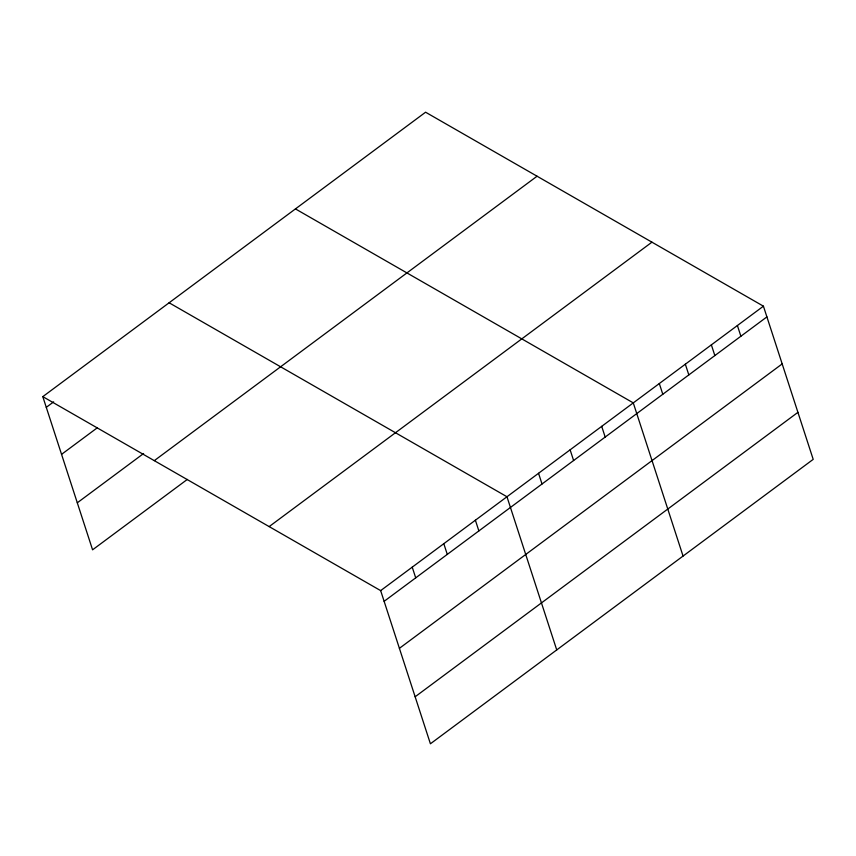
<?xml version="1.0" encoding="UTF-8"?>
<svg xmlns="http://www.w3.org/2000/svg" width="856" height="856" viewBox="0 0 856 856"><rect width="100%" height="100%" fill="white"/><g stroke="black" fill="none" stroke-linecap="round" stroke-linejoin="round"><path stroke-width="1.28" d="M42.8 396.638L425.582 112.211L763.424 306.18L813.2 459.362L430.418 743.789L380.653 590.619L42.8 396.638L92.576 549.82L187.314 479.424M46.278 407.338L53.65 401.86M61.557 454.354L97.349 427.765M77.297 502.793L143.615 453.52M154.294 460.646L537.076 176.218M269.159 526.601L651.94 242.173M380.653 590.619L763.424 306.18M384.13 601.319L766.912 316.891M399.399 648.334L782.181 363.907M415.139 696.773L797.92 412.346M295.438 208.907L633.28 402.887L683.056 556.068M169.114 302.778L506.966 496.748L556.732 649.929M737.401 325.526L740.879 336.226M711.368 344.872L714.846 355.572M685.346 364.207L688.823 374.917M659.313 383.552L662.79 394.252M601.704 426.352L605.181 437.063M570.128 449.817L573.606 460.528M538.542 473.282L542.019 483.993M475.39 520.213L478.868 530.923M443.804 543.678L447.281 554.388M412.228 567.143L415.706 577.853"/></g></svg>
